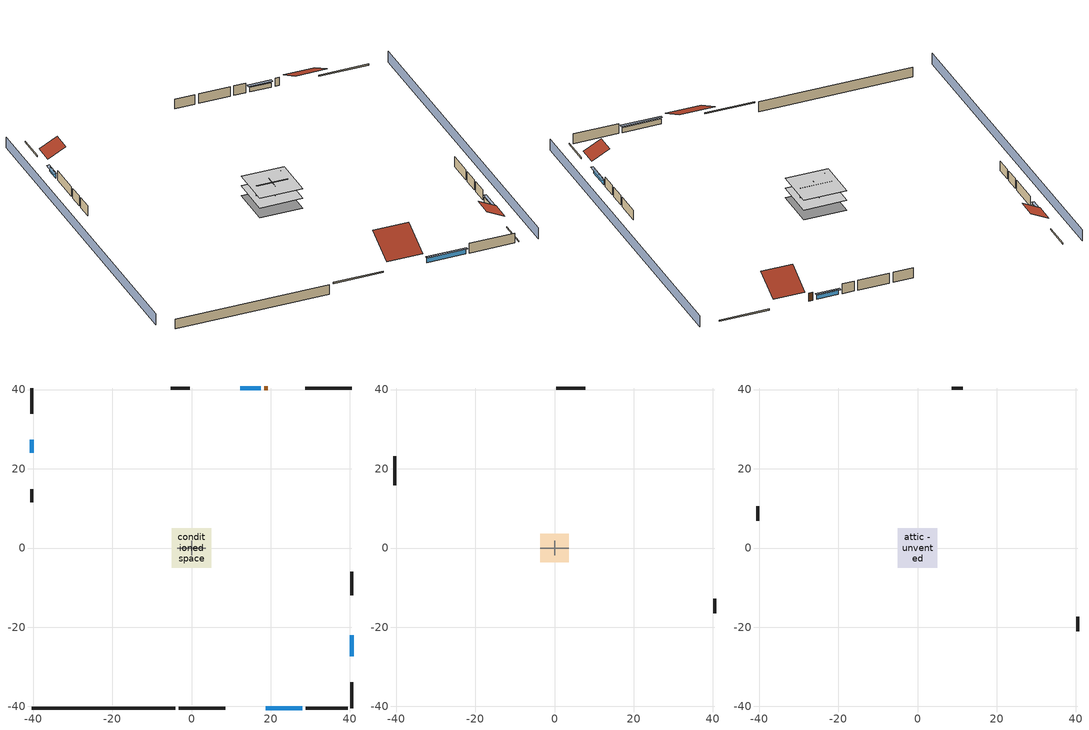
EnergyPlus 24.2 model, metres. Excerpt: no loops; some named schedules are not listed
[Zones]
conditioned space
 floor adiabatic (AdiabaticFloorConstruction): -5.03,-5.03 -5.03,5.03 5.03,5.03 5.03,-5.03 z0.3
 floor foundation (Slab2 construction): -5.03,-5.03 -5.03,5.03 5.03,5.03 5.03,-5.03 z-2.13
 wall outside (RimJoist1 construction): -3.22,-40.39 8.48,-40.39 z0.3:0.61
 wall outside (RimJoist2 construction): -40.39,40.39 -40.39,33.9 z0.3:0.61
 wall outside (RimJoist3 construction): 40.39,40.39 28.69,40.39 z0.3:0.61
 wall outside (RimJoist4 construction): 40.39,-40.39 40.39,-33.9 z0.3:0.61
 wall outside (AdiabaticWallConstruction 1): 19.31,40.39 18.39,40.39 z0.3:2.34
 wall outside (AdiabaticWallConstruction): 18.8,-40.39 27.91,-40.39 z0.3:1.52; -40.39,27.3 -40.39,24.03 z0.3:1.37; 17.46,40.39 12.36,40.39 z0.3:1.43; 40.39,-27.3 40.39,-21.98 z0.3:1.46
 wall outside (Wall3 construction): 28.83,-40.39 39.46,-40.39 z0.3:2.74
 wall outside (Wall4 construction): -40.39,14.86 -40.39,11.51 z0.3:2.74
 wall outside (Wall7 construction): -0.48,40.39 -5.23,40.39 z0.3:2.74
 wall outside (Wall8 construction): 40.39,-11.89 40.39,-5.98 z0.3:2.74
 wall foundation (FoundationWall1 construction): -40.39,-40.39 -4.15,-40.39 z-2.13:0.3
 wall to garage (Wall5 construction): 3.66,0 -3.66,0 z0.3:2.74
 wall to garage (Wall6 construction): 0,1.83 0,-1.83 z0.3:2.74
 window (WindowConstruction): 18.8,-40.39 27.91,-40.39 z0.3:1.52
 window (WindowConstruction 1): -40.39,27.3 -40.39,24.03 z0.3:1.37
 window (WindowConstruction 2): 17.46,40.39 12.36,40.39 z0.3:1.43
 window (WindowConstruction 3): 40.39,-27.3 40.39,-21.98 z0.3:1.46
 door (Door): 19.31,40.39 18.39,40.39 z0.3:2.34
 ceiling adiabatic (AdiabaticFloorConstruction): 5.03,-5.03 5.03,5.03 -5.03,5.03 -5.03,-5.03 z0.3
garage
 floor foundation (Slab1 construction): -3.66,-3.66 -3.66,3.66 3.66,3.66 3.66,-3.66 z0
 wall outside (Wall1 construction): -40.39,23.1 -40.39,15.78 z0.3:2.74
 wall outside (Wall12 construction): 40.39,-16.47 40.39,-12.82 z0.3:2.74
 wall outside (Wall2 construction): 7.76,40.39 0.45,40.39 z0.3:2.74
attic - unvented
 floor to garage (Floor1 construction): -3.66,-3.66 -3.66,3.66 3.66,3.66 3.66,-3.66 z2.74
 floor to conditioned space (Floor2 construction Reversed): -5.03,-5.03 -5.03,5.03 5.03,5.03 5.03,-5.03 z2.74
 wall outside (Wall10 construction): 40.39,-21.05 40.39,-17.4 z0.3:2.74
 wall outside (Wall11 construction): 11.43,40.39 8.69,40.39 z0.3:2.74
 wall outside (Wall9 construction): -40.39,10.58 -40.39,6.94 z0.3:2.74
 roof outside (Roof1 construction): 17.87,-40.39,2.74 17.87,-32.83,6.53 9.41,-32.83,6.53 9.41,-40.39,2.74
 roof outside (Roof2 construction): -40.39,28.23,2.74 -36.15,28.23,4.86 -36.15,32.97,4.86 -40.39,32.97,2.74
 roof outside (Roof3 construction): 40.39,-28.23,2.74 36.15,-28.23,4.86 36.15,-32.97,4.86 40.39,-32.97,2.74
 roof outside (Roof4 construction): 20.23,40.39,2.74 20.23,33.66,6.11 27.76,33.66,6.11 27.76,40.39,2.74
shading: -44.96,40.39 -44.96,-40.39 / 44.96,-40.39 44.96,40.39 z0:2.74; 28.21,-40.39 18.5,-40.39 18.5,-41 28.21,-41 z1.83; -40.39,23.72 -40.39,27.61 -41,27.61 -41,23.72 z1.68; 12.06,40.39 17.77,40.39 17.77,41 12.06,41 z1.74; 40.39,-21.67 40.39,-27.61 41,-27.61 41,-21.67 z1.77
[Building]
Building 1: Terrain=Suburbs
[Site:Location]
Portland Intl Arpt_OR: Latitude {deg}=45.59; Longitude {deg}=-122.6; Time Zone {hr}=-8; Elevation {m}=33; Keep Site Location Information=Yes
[Site:GroundTemperature:Shallow]
10.2558, 8.96328, 8.85977, 9.47314, 11.9355, 14.3863, 16.5111, 17.8571, 17.9714, 16.8767, 14.8061, 12.4304
[Site:WaterMainsTemperature]
Calculation Method=Schedule; Temperature Schedule=mains temperature schedule
[Material] Roughness=Rough; Thermal Absorptance=0.9
Name | Thickness {m} | Conductivity {W/m-K} | Density {kg/m3} | Specific Heat {J/kg-K} | Solar Absorptance | Visible Absorptance
asphalt or fiberglass shingles | 0.00635 | 0.162714 | 1121.4 | 1465.45 | 0.85 | 0.85
brick veneer | 0.1016 | 0.793375 | 1762.2 | 795.53 | 0.5 | 0.5
ceiling loosefill ins | 0.254 | 0.0480833 | 16.02 | 1046.75 | 0.7 | 0.7
ceiling stud and cavity | 0.1397 | 1.39189 | 65.682 | 1177.47 | 0.7 | 0.7
ceiling stud and cavity 1 | 0.1397 | 0.104117 | 65.682 | 1177.47 | 0.7 | 0.7
concrete 4.0 in. | 0.1016 | 1.803125 | 2242.8 | 837.4 | 0.7 | 0.7
concrete 8.0 in. | 0.2032 | 1.803125 | 2242.8 | 837.4 | 0.7 | 0.7
door material | 0.04445 | 0.0612267 | 512.64 | 1214.23 | 0.7 | 0.7
floor covering | 0.0127 | 0.0450781 | 54.468 | 1339.84 | 0.9 | 0.9
floor covering 1 | 0.0127 | 0.0433444 | 54.468 | 1339.84 | 0.6 | 0.6
floor rigid ins; wall rigid ins | 0.512978 | 0.029427 | 32.04 | 1214.23 | 0.7 | 0.7
floor stud and cavity | 0.1397 | 1.75129 | 37.0049 | 1207.88 | 0.7 | 0.7
furniture material conditioned space 1; furniture material garage 1 | 0.1524 | 0.115458 | 640.8 | 1214.23 | 0.6 | 0.6
gypsum board | 0.0127 | 0.160291 | 801 | 837.4 | 0.6 | 0.6
gypsum board 1 | 0.0127 | 0.160291 | 801 | 837.4 | 0.7 | 0.7
osb sheathing 0.5 in. | 0.0127 | 0.115458 | 512.64 | 1214.23 | 0.6 | 0.6
osb sheathing 0.5 in. 1; osb sheathing 0.5 in. 2; osb sheathing 0.5 in. 3 | 0.0127 | 0.115458 | 512.64 | 1214.23 | 0.7 | 0.7
osb sheathing 0.75 in. | 0.01905 | 0.115458 | 512.64 | 1214.23 | 0.7 | 0.7
rim joist stud and cavity | 0.0508 | 0.180795 | 50.32683 | 1063.81 | 0.6 | 0.6
roof rigid ins | 0.00281632 | 0.029427 | 32.04 | 1214.23 | 0.7 | 0.7
wall stud and cavity | 0.1397 | 0.447971 | 139.0536 | 1170.24 | 0.6 | 0.6
wall stud and cavity 1 | 0.1397 | 0.558292 | 139.0536 | 1170.24 | 0.7 | 0.7
wall stud and cavity 2 | 0.1397 | 0.476402 | 139.0536 | 1170.24 | 0.7 | 0.7
wall stud and cavity 3 | 0.0889 | 0.380278 | 52.3479 | 1209.89 | 0.7 | 0.7
wall stud and cavity 4 | 0.0889 | 0.391764 | 83.0341 | 1211.67 | 0.7 | 0.7
wood siding; wood siding 1 | 0.0254 | 0.102417 | 544.68 | 1172.36 | 0.7 | 0.7
[WindowMaterial:SimpleGlazingSystem]
WindowMaterial: U-Factor {W/m2-K}=2.66866; Solar Heat Gain Coefficient=0.54
[Construction]
AdiabaticFloorConstruction: floor stud and cavity, floor rigid ins, osb sheathing 0.75 in., floor covering 1
AdiabaticWallConstruction: wood siding, wall rigid ins, wall stud and cavity 3, gypsum board
AdiabaticWallConstruction 1: wood siding 1, wall rigid ins, wall stud and cavity 3, gypsum board
Door: door material
Floor1 construction: ceiling stud and cavity
Floor2 construction Reversed: gypsum board, ceiling stud and cavity 1, ceiling loosefill ins
FoundationWall1 construction: concrete 8.0 in., gypsum board 1
furniture construction conditioned space 1: furniture material conditioned space 1
furniture construction garage 1: furniture material garage 1
PartitionWallConstruction: gypsum board, wall stud and cavity 4, gypsum board
RimJoist1 construction; RimJoist2 construction; RimJoist3 construction; RimJoist4 construction: brick veneer, rim joist stud and cavity
Roof1 construction; Roof2 construction; Roof3 construction; Roof4 construction: asphalt or fiberglass shingles, roof rigid ins, osb sheathing 0.5 in.
Slab1 construction: concrete 4.0 in.
Slab2 construction: concrete 4.0 in., floor covering
Wall1 construction; Wall2 construction: brick veneer, osb sheathing 0.5 in. 1, wall stud and cavity
Wall10 construction; Wall11 construction; Wall12 construction; Wall9 construction: brick veneer, osb sheathing 0.5 in. 2, wall stud and cavity
Wall3 construction; Wall4 construction: brick veneer, osb sheathing 0.5 in. 1, wall stud and cavity 1, gypsum board
Wall5 construction: osb sheathing 0.5 in. 2, wall stud and cavity 2, gypsum board
Wall6 construction: osb sheathing 0.5 in. 3, wall stud and cavity 2, gypsum board
Wall7 construction; Wall8 construction: brick veneer, osb sheathing 0.5 in. 2, wall stud and cavity 1, gypsum board
WindowConstruction; WindowConstruction 1; WindowConstruction 2; WindowConstruction 3: WindowMaterial
[Zone] Multiplier=1; Part of Total Floor Area=Yes
Name | Volume {m3}
attic - unvented | 143.458
conditioned space | 493.619
garage | 130.484
[Space]
Name | Zone | Volume {m3}
attic - unvented 1 | attic - unvented | 143.458
conditioned space 1 | conditioned space | 493.619
garage 1 | garage | 130.484
[ZoneInfiltration:DesignFlowRate] Schedule=Always On Discrete
Name | Zone or ZoneList or Space or SpaceList | Design Flow Rate Calculation Method | Air Changes per Hour {1/hr} | Constant Term Coefficient | Temperature Term Coefficient | Velocity Term Coefficient | Velocity Squared Term Coefficient | Design Flow Rate {m3/s}
infil attic - unvented 1 | attic - unvented 1 | AirChanges/Hour | 0.1 | 1 | 0 | 0 | 0
infil flow; natural vent flow; whole house fan flow | conditioned space 1 | Flow/Zone |  |  |  |  |  | 0
[ZoneMixing]
whole house fan mix: Zone or Space=attic - unvented; Schedule=Always On Continuous; Design Flow Rate Calculation Method=Flow/Zone; Design Flow Rate {m3/s}=0; Source Zone or Space=conditioned space
[SurfaceProperty:ExposedFoundationPerimeter] Exposed Perimeter Calculation Method=TotalExposedPerimeter
Name | Total Exposed Perimeter {m}
Slab2 | 36.24072
Slab1 | 18.288
[SurfaceProperty:IncidentSolarMultiplier] Incident Solar Multiplier=1; Incident Solar Multiplier Schedule=trans schedule winter=0.85 summer=0.7
Window1; Window2; Window3; Window4
[InternalMass]
Name | Construction | Zone or ZoneList | Space or SpaceList | Surface Area {m2}
furniture mass conditioned space 1 | furniture construction conditioned space 1 | conditioned space | conditioned space 1 | 80.97429
partition wall mass | PartitionWallConstruction | conditioned space | conditioned space 1 | 202.436
furniture mass garage 1 | furniture construction garage 1 | garage | garage 1 | 5.35122
[Lights] Design Level Calculation Method=LightingLevel; Return Air Fraction=0; Fraction Radiant=0.6; Fraction Visible=0.2; Fraction Replaceable=1
Name | Zone or ZoneList or Space or SpaceList | Schedule | Lighting Level {W}
interior lighting | conditioned space 1 | lighting_interior | 1465.23
garage lighting | garage 1 | lighting_garage | 62.1225
[People]
occupants: Zone or ZoneList or Space or SpaceList=conditioned space 1; Number of People Schedule=occupants; Number of People Calculation Method=People; Number of People=5; Fraction Radiant=0.314171; Sensible Heat Fraction=0.56303; Activity Level Schedule=occupants activity schedule; Carbon Dioxide Generation Rate {m3/s-W}=0; Enable ASHRAE 55 Comfort Warnings=No; Mean Radiant Temperature Calculation Type=EnclosureAveraged
[ElectricEquipment] Design Level Calculation Method=EquipmentLevel
Name | Zone or ZoneList or Space or SpaceList | Schedule | Design Level {W} | Fraction Latent | Fraction Radiant | Fraction Lost
clothes dryer | conditioned space 1 | clothes_dryer | 7358.34 | 0.015 | 0.081 | 0.85
clothes washer | conditioned space 1 | clothes_washer | 493.87 | 0.03 | 0.162 | 0.7
cooking range | conditioned space 1 | cooking_range | 1926.49 | 0.08 | 0.432 | 0.2
dishwasher | conditioned space 1 | dishwasher | 694.341 | 0.3 | 0.18 | 0.4
fridge | conditioned space 1 | fridge schedule | 45.9075 | 0 | 0.6 | 0
mech vent bath fan 0 | conditioned space 1 | mech vent bath fan 0 schedule | 30 | 0 | 0 | 1
mech vent house fan | conditioned space 1 | mech vent house fan schedule | 0 | 0 | 0 | 1
mech vent house fan cfis | conditioned space 1 | mech vent house fan cfis schedule | 0 | 0 | 0 | 0
mech vent range fan 0 | conditioned space 1 | mech vent range fan 0 schedule | 30 | 0 | 0 | 1
misc plug loads | conditioned space 1 | plug_loads_other | 967.446 | 0.021 | 0.558 | 0.049
misc tv | conditioned space 1 | plug_loads_tv | 1467.25 | 0 | 0.6 | 0
whole house fan | conditioned space 1 | Always On Discrete | 0 | 0 | 0 | 1
freezer | garage 1 | freezer schedule | 194.914 | 0 | 0.6 | 0
[OtherEquipment] Zone or ZoneList or Space or SpaceList=conditioned space 1; Design Level Calculation Method=EquipmentLevel
Name | Fuel Type | Schedule | Design Level {W} | Fraction Latent | Fraction Radiant | Fraction Lost
clothes dryer 1 | Electricity | clothes_dryer | 0 | 0.015 | 0.081 | 0.85
cooking range 1 | Electricity | cooking_range | 0 | 0.08 | 0.432 | 0.2
general water use latent | None | general water use schedule | 99.529 | 1 | 0 | 0
general water use sensible | None | general water use schedule | -98.09 | 0 | 0.6 | 0
mech vent house fan latent load; water heater lat | None | Always On Discrete | 0 | 1 | 0 | 0
mech vent house fan sensible load; water heater sens | None | Always On Discrete | 0 | 0 | 0 | 0
water heater energy adjustment1 | Electricity | Always On Discrete | 0.01 | 0 | 0 | 1
[ZoneInfiltration:EffectiveLeakageArea]
infil garage 1: Zone or Space=garage 1; Schedule=Always On Discrete; Effective Air Leakage Area {cm2}=543.674; Stack Coefficient=0.000129147; Wind Coefficient=4.64657e-05
[AvailabilityManager:Scheduled]
furnace airloop Availability Manager: Schedule=Always On Discrete
[WaterUse:Equipment]
dishwasher: Peak Flow Rate {m3/s}=7.90982e-06; Flow Rate Fraction Schedule=hot_water_dishwasher
[Foundation:Kiva] Wall Depth Below Slab {m}=0.2032
Name | Initial Indoor Air Temperature {C} | Wall Height Above Grade {m}
Foundation Kiva 1 | 13.4258 | 0.1016
Foundation Kiva 2 | 19.4444 | 0.3048
[Foundation:Kiva:Settings]
Soil Conductivity {W/m-K}=0.8655; Soil Density {kg/m3}=1842.3; Soil Specific Heat {J/kg-K}=418.7; Ground Solar Absorptivity=0.9; Ground Thermal Absorptivity=0.9; Ground Surface Roughness {m}=0.03; Far-Field Width {m}=40; Deep-Ground Boundary Condition=ZeroFlux; Deep-Ground Depth {m}=40; Minimum Cell Dimension {m}=0.2; Maximum Cell Growth Coefficient=3; Simulation Timestep=Timestep
[Exterior:Lights]
exterior lighting: Schedule=exterior lighting schedule; Design Level {W}=48.0871
[EnergyManagementSystem:GlobalVariable]
furnace_airloop_Fan_RTF
infil_program_Qfan
infil_program_Qinf
natural_vent_program_Qnv
natural_vent_program_Qwhf
[EnergyManagementSystem:Sensor]
Name | Output:Variable or Output:Meter Index Key | Output:Variable or Output:Meter
airflow_gain | infil flow | Infiltration Sensible Heat Gain Energy
airflow_gain_1 | natural vent flow | Infiltration Sensible Heat Gain Energy
airflow_gain_2 | whole house fan flow | Infiltration Sensible Heat Gain Energy
airflow_loss | infil flow | Infiltration Sensible Heat Loss Energy
airflow_loss_1 | natural vent flow | Infiltration Sensible Heat Loss Energy
airflow_loss_2 | whole house fan flow | Infiltration Sensible Heat Loss Energy
clg_load_cond |  | Cooling:EnergyTransfer:Zone:CONDITIONED SPACE
clg_sp_s; clg_sp_s_1 | cooling setpoint | Schedule Value
clothes_dryer_exhaust_0_sch_s | clothes_dryer | Schedule Value
cool_season | cooling season schedule | Schedule Value
htg_load_cond |  | Heating:EnergyTransfer:Zone:CONDITIONED SPACE
htg_sp_s; htg_sp_s_1 | heating setpoint | Schedule Value
hvac_availability_schedule_s | hvac availability schedule | Schedule Value
ig_ee_conv | clothes dryer | Electric Equipment Convective Heating Energy
ig_ee_conv_2 | cooking range | Electric Equipment Convective Heating Energy
ig_ee_conv_3 | dishwasher | Electric Equipment Convective Heating Energy
ig_ee_conv_4 | fridge | Electric Equipment Convective Heating Energy
ig_ee_conv_5 | misc plug loads | Electric Equipment Convective Heating Energy
ig_ee_conv_6 | misc tv | Electric Equipment Convective Heating Energy
ig_ee_conv_7 | whole house fan | Electric Equipment Convective Heating Energy
ig_ee_rad | clothes dryer | Electric Equipment Radiant Heating Energy
ig_ee_rad_2 | cooking range | Electric Equipment Radiant Heating Energy
ig_ee_rad_3 | dishwasher | Electric Equipment Radiant Heating Energy
ig_ee_rad_4 | fridge | Electric Equipment Radiant Heating Energy
ig_ee_rad_5 | misc plug loads | Electric Equipment Radiant Heating Energy
ig_ee_rad_6 | misc tv | Electric Equipment Radiant Heating Energy
ig_ee_rad_7 | whole house fan | Electric Equipment Radiant Heating Energy
ig_lgt_conv | interior lighting | Lights Convective Heating Energy
ig_lgt_rad | interior lighting | Lights Radiant Heating Energy
ig_lgt_vis | interior lighting | Lights Visible Radiation Heating Energy
ig_oe_conv | clothes dryer 1 | Other Equipment Convective Heating Energy
ig_oe_conv_1 | cooking range 1 | Other Equipment Convective Heating Energy
ig_oe_conv_2 | general water use latent | Other Equipment Convective Heating Energy
ig_oe_conv_3 | general water use sensible | Other Equipment Convective Heating Energy
ig_oe_conv_4 | water heater energy adjustment1 | Other Equipment Convective Heating Energy
ig_oe_conv_5 | water heater lat | Other Equipment Convective Heating Energy
ig_oe_conv_6 | water heater sens | Other Equipment Convective Heating Energy
ig_oe_rad | clothes dryer 1 | Other Equipment Radiant Heating Energy
ig_oe_rad_1 | cooking range 1 | Other Equipment Radiant Heating Energy
ig_oe_rad_2 | general water use latent | Other Equipment Radiant Heating Energy
ig_oe_rad_3 | general water use sensible | Other Equipment Radiant Heating Energy
ig_oe_rad_4 | water heater energy adjustment1 | Other Equipment Radiant Heating Energy
ig_oe_rad_5 | water heater lat | Other Equipment Radiant Heating Energy
ig_oe_rad_6 | water heater sens | Other Equipment Radiant Heating Energy
ig_ppl_conv | occupants | People Convective Heating Energy
ig_ppl_rad | occupants | People Radiant Heating Energy
im_conv | furniture mass conditioned space 1 | Surface Inside Face Convection Heat Gain Energy
im_conv_1 | partition wall mass | Surface Inside Face Convection Heat Gain Energy
im_ig | furniture mass conditioned space 1 | Surface Inside Face Internal Gains Radiation Heat Gain Energy
im_ig_1 | partition wall mass | Surface Inside Face Internal Gains Radiation Heat Gain Energy
im_lgt | furniture mass conditioned space 1 | Surface Inside Face Lights Radiation Heat Gain Energy
im_lgt_1 | partition wall mass | Surface Inside Face Lights Radiation Heat Gain Energy
im_sol | furniture mass conditioned space 1 | Surface Inside Face Solar Radiation Heat Gain Energy
im_sol_1 | partition wall mass | Surface Inside Face Solar Radiation Heat Gain Energy
im_surf | furniture mass conditioned space 1 | Surface Inside Face Net Surface Thermal Radiation Heat Gain Energy
im_surf_1 | partition wall mass | Surface Inside Face Net Surface Thermal Radiation Heat Gain Energy
mech_vent_bath_fan_0_sch_s | mech vent bath fan 0 schedule | Schedule Value
mech_vent_range_fan_0_sch_s | mech vent range fan 0 schedule | Schedule Value
mv_conv | mech vent bath fan 0 | Electric Equipment Convective Heating Energy
mv_conv_1 | mech vent house fan | Electric Equipment Convective Heating Energy
mv_conv_2 | mech vent house fan cfis | Electric Equipment Convective Heating Energy
mv_conv_3 | mech vent range fan 0 | Electric Equipment Convective Heating Energy
mv_conv_4 | mech vent house fan latent load | Other Equipment Convective Heating Energy
mv_conv_5 | mech vent house fan sensible load | Other Equipment Convective Heating Energy
mv_rad | mech vent bath fan 0 | Electric Equipment Radiant Heating Energy
mv_rad_1 | mech vent house fan | Electric Equipment Radiant Heating Energy
mv_rad_2 | mech vent house fan cfis | Electric Equipment Radiant Heating Energy
mv_rad_3 | mech vent range fan 0 | Electric Equipment Radiant Heating Energy
mv_rad_4 | mech vent house fan latent load | Other Equipment Radiant Heating Energy
mv_rad_5 | mech vent house fan sensible load | Other Equipment Radiant Heating Energy
natural_vent_s | natural vent schedule | Schedule Value
out_pb_s |  | Site Outdoor Air Barometric Pressure
out_wt_s |  | Site Outdoor Air Humidity Ratio
site_vw_s |  | Site Wind Speed
ss_back_out | Window1 | Surface Window Shortwave from Zone Back Out Window Heat Transfer Rate
ss_back_out_1 | Window2 | Surface Window Shortwave from Zone Back Out Window Heat Transfer Rate
ss_back_out_2 | Window3 | Surface Window Shortwave from Zone Back Out Window Heat Transfer Rate
ss_back_out_3 | Window4 | Surface Window Shortwave from Zone Back Out Window Heat Transfer Rate
ss_conv | Door1 | Surface Inside Face Convection Heat Gain Energy
ss_conv_1 | Window1 | Surface Inside Face Convection Heat Gain Energy
ss_conv_2 | Window2 | Surface Inside Face Convection Heat Gain Energy
ss_conv_3 | Window3 | Surface Inside Face Convection Heat Gain Energy
ss_conv_4 | Window4 | Surface Inside Face Convection Heat Gain Energy
ss_ig | Door1 | Surface Inside Face Internal Gains Radiation Heat Gain Energy
ss_ig_1 | Window1 | Surface Inside Face Internal Gains Radiation Heat Gain Energy
ss_ig_2 | Window2 | Surface Inside Face Internal Gains Radiation Heat Gain Energy
ss_ig_3 | Window3 | Surface Inside Face Internal Gains Radiation Heat Gain Energy
ss_ig_4 | Window4 | Surface Inside Face Internal Gains Radiation Heat Gain Energy
ss_lgt | Door1 | Surface Inside Face Lights Radiation Heat Gain Energy
ss_sol | Door1 | Surface Inside Face Solar Radiation Heat Gain Energy
ss_surf | Door1 | Surface Inside Face Net Surface Thermal Radiation Heat Gain Energy
ss_surf_1 | Window1 | Surface Inside Face Net Surface Thermal Radiation Heat Gain Energy
ss_surf_2 | Window2 | Surface Inside Face Net Surface Thermal Radiation Heat Gain Energy
ss_surf_3 | Window3 | Surface Inside Face Net Surface Thermal Radiation Heat Gain Energy
ss_surf_4 | Window4 | Surface Inside Face Net Surface Thermal Radiation Heat Gain Energy
ss_trans_in | Window1 | Surface Window Transmitted Solar Radiation Rate
ss_trans_in_1 | Window2 | Surface Window Transmitted Solar Radiation Rate
ss_trans_in_2 | Window3 | Surface Window Transmitted Solar Radiation Rate
ss_trans_in_3 | Window4 | Surface Window Transmitted Solar Radiation Rate
ss_trans_out | Window1 | Surface Inside Face Initial Transmitted Diffuse Transmitted Out Window Solar Radiation Rate
ss_trans_out_1 | Window2 | Surface Inside Face Initial Transmitted Diffuse Transmitted Out Window Solar Radiation Rate
ss_trans_out_2 | Window3 | Surface Inside Face Initial Transmitted Diffuse Transmitted Out Window Solar Radiation Rate
ss_trans_out_3 | Window4 | Surface Inside Face Initial Transmitted Diffuse Transmitted Out Window Solar Radiation Rate
s_conv | Floor2 | Surface Inside Face Convection Heat Gain Energy
s_conv_1 | FoundationWall1 | Surface Inside Face Convection Heat Gain Energy
s_conv_10 | Wall4 | Surface Inside Face Convection Heat Gain Energy
s_conv_11 | Wall5 | Surface Inside Face Convection Heat Gain Energy
s_conv_12 | Wall6 | Surface Inside Face Convection Heat Gain Energy
s_conv_13 | Wall7 | Surface Inside Face Convection Heat Gain Energy
s_conv_14 | Wall8 | Surface Inside Face Convection Heat Gain Energy
s_conv_2 | inferred conditioned ceiling | Surface Inside Face Convection Heat Gain Energy
s_conv_3 | inferred conditioned floor | Surface Inside Face Convection Heat Gain Energy
s_conv_4 | RimJoist1 | Surface Inside Face Convection Heat Gain Energy
s_conv_5 | RimJoist2 | Surface Inside Face Convection Heat Gain Energy
s_conv_6 | RimJoist3 | Surface Inside Face Convection Heat Gain Energy
s_conv_7 | RimJoist4 | Surface Inside Face Convection Heat Gain Energy
s_conv_8 | Slab2 | Surface Inside Face Convection Heat Gain Energy
s_conv_9 | Wall3 | Surface Inside Face Convection Heat Gain Energy
s_ig | Floor2 | Surface Inside Face Internal Gains Radiation Heat Gain Energy
s_ig_1 | FoundationWall1 | Surface Inside Face Internal Gains Radiation Heat Gain Energy
s_ig_10 | Wall4 | Surface Inside Face Internal Gains Radiation Heat Gain Energy
s_ig_11 | Wall5 | Surface Inside Face Internal Gains Radiation Heat Gain Energy
s_ig_12 | Wall6 | Surface Inside Face Internal Gains Radiation Heat Gain Energy
s_ig_13 | Wall7 | Surface Inside Face Internal Gains Radiation Heat Gain Energy
s_ig_14 | Wall8 | Surface Inside Face Internal Gains Radiation Heat Gain Energy
s_ig_2 | inferred conditioned ceiling | Surface Inside Face Internal Gains Radiation Heat Gain Energy
s_ig_3 | inferred conditioned floor | Surface Inside Face Internal Gains Radiation Heat Gain Energy
s_ig_4 | RimJoist1 | Surface Inside Face Internal Gains Radiation Heat Gain Energy
s_ig_5 | RimJoist2 | Surface Inside Face Internal Gains Radiation Heat Gain Energy
s_ig_6 | RimJoist3 | Surface Inside Face Internal Gains Radiation Heat Gain Energy
s_ig_7 | RimJoist4 | Surface Inside Face Internal Gains Radiation Heat Gain Energy
s_ig_8 | Slab2 | Surface Inside Face Internal Gains Radiation Heat Gain Energy
s_ig_9 | Wall3 | Surface Inside Face Internal Gains Radiation Heat Gain Energy
s_lgt | Floor2 | Surface Inside Face Lights Radiation Heat Gain Energy
s_lgt_1 | FoundationWall1 | Surface Inside Face Lights Radiation Heat Gain Energy
s_lgt_10 | Wall4 | Surface Inside Face Lights Radiation Heat Gain Energy
s_lgt_11 | Wall5 | Surface Inside Face Lights Radiation Heat Gain Energy
s_lgt_12 | Wall6 | Surface Inside Face Lights Radiation Heat Gain Energy
s_lgt_13 | Wall7 | Surface Inside Face Lights Radiation Heat Gain Energy
s_lgt_14 | Wall8 | Surface Inside Face Lights Radiation Heat Gain Energy
s_lgt_2 | inferred conditioned ceiling | Surface Inside Face Lights Radiation Heat Gain Energy
s_lgt_3 | inferred conditioned floor | Surface Inside Face Lights Radiation Heat Gain Energy
